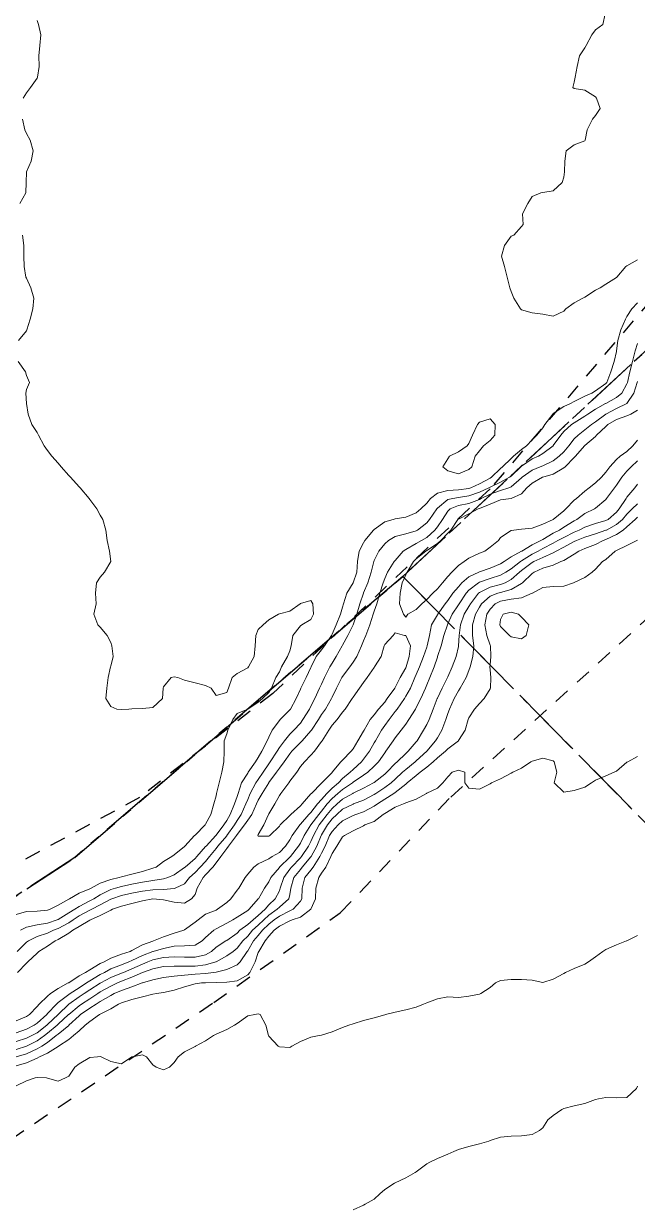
# Model space of a CAD drawing. Header units: centimetres. Extents: x 0 to 642158, y -847 to 649707.
# Drawn here: x 616392.1 to 616421.2, y 620796.6 to 620852.8 of the extents above; entities that cross this region are included whole.
import ezdxf

# ---------------------------------------------------------------- set-up
doc = ezdxf.new("R2010")
doc.units = ezdxf.units.CM
doc.header["$MEASUREMENT"] = 0
doc.linetypes.add('CENTERX2', pattern=[4, 2.5, -0.5, 0.5, -0.5])
doc.linetypes.add('JIS_02_0.7', pattern=[1.35, 0.75, -0.6])
doc.layers.add('SPW_parcellaire cadastral', color=7, linetype='CENTERX2', lineweight=25, true_color=0xff0542)
doc.layers.add('WAL_parcellaire agricole', color=7, linetype='JIS_02_0.7', lineweight=25)
doc.layers.add('WAL_topographie 0.5', color=253, linetype='Continuous', lineweight=20)

msp = doc.modelspace()

# ---------------------------------------------------------------- linework, layer by layer
at = {"layer": 'SPW_parcellaire cadastral'}
for points in [[(616313.036, 620878.993), (616355.741, 620937.089), (616408.245, 620884.701), (616438.51, 620852.937), (616410.11, 620826.551), (616394.538, 620813.213), (616375.55, 620800.72), (616354.566, 620778.67), (616332.931, 620755.938), (616309.37, 620730.794), (616286.178, 620751.628), (616257.086, 620777.464), (616258.195, 620804.368), (616302.028, 620864.015), (616313.036, 620878.993)], [(616444.846, 620858.824), (616510.219, 620779.234), (616482.666, 620752.854), (616410.11, 620826.551), (616438.51, 620852.937), (616444.846, 620858.824)], [(616510.219, 620779.234), (616548.952, 620732.686), (616483.948, 620666.289), (616354.566, 620778.67), (616375.55, 620800.72), (616394.538, 620813.213), (616410.11, 620826.551), (616482.666, 620752.854), (616510.219, 620779.234)]]:
    msp.add_lwpolyline(points, dxfattribs=at)
at = {"layer": 'WAL_parcellaire agricole'}
for points in [[(616255.997, 620774.617), (616254.888, 620802.306), (616269.443, 620906.264), (616269.125, 620914.056), (616269.31, 620938.403), (616324.031, 621000.478), (616439.713, 620860.66), (616427.749, 620846.053), (616421.929, 620839.702), (616414.257, 620830.705), (616403.934, 620820.988), (616397.612, 620816.054), (616363.299, 620797.518), (616354.757, 620786.516), (616345.049, 620771.634), (616339.95, 620763.773), (616311.615, 620724.308), (616278.144, 620756.809), (616255.997, 620774.617)], [(616447.908, 620624.997), (616341.564, 620722.15), (616328.73, 620722.648), (616325.563, 620730.981), (616333.561, 620742.149), (616352.719, 620762.885), (616363.14, 620776.068), (616371.139, 620786.069), (616379.638, 620793.57), (616390.387, 620799.071), (616401.136, 620806.323), (616407.136, 620810.573), (616412.385, 620816.074), (616429.717, 620831.826)]]:
    msp.add_lwpolyline(points, dxfattribs=at)
at = {"layer": 'WAL_topographie 0.5'}
for points in [[(616419.719, 620853.25), (616419.607, 620852.75), (616419.25, 620852.487), (616419.077, 620852.25), (616418.813, 620851.75), (616418.75, 620851.643), (616418.5, 620851.25), (616418.39, 620850.75), (616418.292, 620850.25), (616418.25, 620850), (616418.179, 620849.75), (616418.25, 620849.704), (616418.75, 620849.625), (616419.25, 620849.303), (616419.3, 620849.25), (616419.472, 620848.75), (616419.25, 620848.417), (616419.114, 620848.25), (616418.854, 620847.75), (616418.772, 620847.25), (616418.75, 620847.227), (616418.25, 620847.033), (616417.868, 620846.75), (616417.798, 620846.25), (616417.792, 620845.75), (616417.75, 620845.5), (616417.676, 620845.25), (616417.25, 620844.847), (616416.75, 620844.767), (616416.667, 620844.75), (616416.25, 620844.583), (616416.042, 620844.25), (616415.794, 620843.75), (616415.817, 620843.25), (616415.75, 620843.159), (616415.375, 620842.75), (616415.25, 620842.692), (616414.939, 620842.25), (616414.793, 620841.75), (616414.944, 620841.25), (616415.072, 620840.75), (616415.187, 620840.25), (616415.25, 620840.073), (616415.375, 620839.75), (616415.691, 620839.25), (616415.75, 620839.203), (616416.25, 620839.064), (616416.75, 620838.996), (616417.25, 620838.898), (616417.75, 620839.134), (616417.852, 620839.25), (616418.25, 620839.534), (616418.66, 620839.75), (616418.75, 620839.806), (616419.25, 620840.131), (616419.485, 620840.25), (616419.75, 620840.421), (616420.25, 620840.727), (616420.275, 620840.75), (616420.699, 620841.25), (616420.75, 620841.295), (616421.25, 620841.569)], [(616392.75, 620852.937), (616392.814, 620852.75), (616392.927, 620852.25), (616392.886, 620851.75), (616392.836, 620851.25), (616392.857, 620850.75), (616392.77, 620850.25), (616392.75, 620850.197), (616392.435, 620849.75), (616392.25, 620849.5), (616392.083, 620849.25)], [(616392.064, 620848.25), (616392.169, 620847.75), (616392.25, 620847.571), (616392.43, 620847.25), (616392.562, 620846.75), (616392.464, 620846.25), (616392.25, 620845.75), (616392.25, 620845.749), (616392.238, 620845.25), (616392.209, 620844.75), (616391.936, 620844.25)], [(616392.063, 620842.75), (616392.114, 620842.25), (616392.129, 620841.75), (616392.135, 620841.25), (616392.212, 620840.75), (616392.25, 620840.697), (616392.452, 620840.25), (616392.59, 620839.75), (616392.552, 620839.25), (616392.428, 620838.75), (616392.267, 620838.25), (616392.25, 620838.205), (616391.865, 620837.75)], [(616421.25, 620839.528), (616420.984, 620839.25), (616420.75, 620838.883), (616420.678, 620838.75), (616420.459, 620838.25), (616420.313, 620837.75), (616420.253, 620837.25), (616420.25, 620837.226), (616420.142, 620836.75), (616419.989, 620836.25), (616419.802, 620835.75), (616419.75, 620835.696), (616419.25, 620835.356), (616419.08, 620835.25), (616418.75, 620835.103), (616418.25, 620834.843), (616418.072, 620834.75), (616417.75, 620834.619), (616417.25, 620834.279), (616417.228, 620834.25), (616416.86, 620833.75), (616416.75, 620833.595), (616416.48, 620833.25), (616416.25, 620833.022), (616415.981, 620832.75), (616415.75, 620832.573), (616415.367, 620832.25), (616415.25, 620832.149), (616414.848, 620831.75), (616414.75, 620831.669), (616414.325, 620831.25), (616414.25, 620831.215), (616413.75, 620830.949), (616413.337, 620830.75), (616413.25, 620830.723), (616412.75, 620830.658), (616412.25, 620830.624), (616411.75, 620830.496), (616411.428, 620830.25), (616411.25, 620830.022), (616410.966, 620829.75), (616410.75, 620829.56), (616410.25, 620829.362), (616409.75, 620829.277), (616409.66, 620829.25), (616409.25, 620829.134), (616408.75, 620828.774), (616408.726, 620828.75), (616408.311, 620828.25), (616408.25, 620828.143), (616408.032, 620827.75), (616407.964, 620827.25), (616407.921, 620826.75), (616407.752, 620826.25), (616407.75, 620826.246), (616407.458, 620825.75), (616407.293, 620825.25), (616407.25, 620825.095), (616407.149, 620824.75), (616406.954, 620824.25), (616406.75, 620823.802), (616406.722, 620823.75), (616406.394, 620823.25), (616406.25, 620823.055), (616405.999, 620822.75), (616405.761, 620822.25), (616405.75, 620822.225), (616405.524, 620821.75), (616405.272, 620821.25), (616405.25, 620821.2), (616405.041, 620820.75), (616404.778, 620820.25), (616404.75, 620820.213), (616404.287, 620819.75), (616404.25, 620819.713), (616403.911, 620819.25), (616403.75, 620818.914), (616403.671, 620818.75), (616403.413, 620818.25), (616403.25, 620817.957), (616403.111, 620817.75), (616402.774, 620817.25), (616402.75, 620817.212), (616402.459, 620816.75), (616402.29, 620816.25), (616402.25, 620816.109), (616402.126, 620815.75), (616401.909, 620815.25), (616401.75, 620814.967), (616401.611, 620814.75), (616401.25, 620814.273), (616401.228, 620814.25), (616400.772, 620813.75), (616400.75, 620813.721), (616400.336, 620813.25), (616400.25, 620813.161), (616399.775, 620812.75), (616399.75, 620812.727), (616399.25, 620812.387), (616398.951, 620812.25), (616398.75, 620812.189), (616398.25, 620812.108), (616397.75, 620812.03), (616397.25, 620811.939), (616396.75, 620811.834), (616396.476, 620811.75), (616396.25, 620811.68), (616395.75, 620811.434), (616395.446, 620811.25), (616395.25, 620811.146), (616394.75, 620810.885), (616394.547, 620810.75), (616394.25, 620810.575), (616393.75, 620810.269), (616393.705, 620810.25), (616393.25, 620810.091), (616392.75, 620810.012), (616392.25, 620809.904), (616391.965, 620809.75)], [(616421.25, 620837.61), (616421.14, 620837.25), (616421.014, 620836.75), (616420.884, 620836.25), (616420.772, 620835.75), (616420.75, 620835.683), (616420.515, 620835.25), (616420.25, 620835.039), (616419.75, 620834.76), (616419.734, 620834.75), (616419.25, 620834.483), (616418.893, 620834.25), (616418.75, 620834.155), (616418.25, 620833.837), (616418.119, 620833.75), (616417.75, 620833.42), (616417.605, 620833.25), (616417.25, 620832.758), (616417.243, 620832.75), (616416.75, 620832.387), (616416.544, 620832.25), (616416.25, 620832.122), (616415.75, 620831.776), (616415.721, 620831.75), (616415.25, 620831.308), (616415.183, 620831.25), (616414.75, 620831.026), (616414.25, 620830.787), (616414.19, 620830.75), (616413.75, 620830.541), (616413.25, 620830.371), (616412.75, 620830.294), (616412.491, 620830.25), (616412.25, 620830.194), (616411.75, 620829.779), (616411.726, 620829.75), (616411.381, 620829.25), (616411.25, 620829.089), (616410.811, 620828.75), (616410.75, 620828.713), (616410.25, 620828.575), (616409.75, 620828.435), (616409.429, 620828.25), (616409.25, 620828.092), (616408.98, 620827.75), (616408.75, 620827.295), (616408.734, 620827.25), (616408.609, 620826.75), (616408.453, 620826.25), (616408.25, 620825.764), (616408.244, 620825.75), (616408.068, 620825.25), (616407.928, 620824.75), (616407.75, 620824.25), (616407.75, 620824.25), (616407.505, 620823.75), (616407.25, 620823.278), (616407.235, 620823.25), (616406.952, 620822.75), (616406.75, 620822.426), (616406.64, 620822.25), (616406.391, 620821.75), (616406.25, 620821.435), (616406.163, 620821.25), (616405.929, 620820.75), (616405.75, 620820.396), (616405.675, 620820.25), (616405.37, 620819.75), (616405.25, 620819.589), (616404.936, 620819.25), (616404.75, 620819.063), (616404.487, 620818.75), (616404.25, 620818.427), (616404.145, 620818.25), (616403.821, 620817.75), (616403.75, 620817.649), (616403.483, 620817.25), (616403.25, 620816.908), (616403.139, 620816.75), (616402.866, 620816.25), (616402.75, 620815.963), (616402.667, 620815.75), (616402.442, 620815.25), (616402.25, 620814.956), (616402.116, 620814.75), (616401.756, 620814.25), (616401.75, 620814.242), (616401.336, 620813.75), (616401.25, 620813.639), (616400.939, 620813.25), (616400.75, 620813.016), (616400.493, 620812.75), (616400.25, 620812.489), (616399.992, 620812.25), (616399.75, 620811.959), (616399.307, 620811.75), (616399.25, 620811.73), (616398.75, 620811.692), (616398.25, 620811.678), (616397.75, 620811.614), (616397.25, 620811.516), (616396.75, 620811.407), (616396.293, 620811.25), (616396.25, 620811.232), (616395.75, 620810.964), (616395.344, 620810.75), (616395.25, 620810.699), (616394.75, 620810.43), (616394.461, 620810.25), (616394.25, 620810.111), (616393.75, 620809.835), (616393.532, 620809.75), (616393.25, 620809.615), (616392.75, 620809.449), (616392.338, 620809.25), (616392.25, 620809.186), (616391.802, 620808.75)], [(616391.859, 620836.75), (616392.202, 620836.25), (616392.25, 620836.083), (616392.383, 620835.75), (616392.25, 620835.417), (616392.21, 620835.25), (616392.25, 620834.75), (616392.25, 620834.75), (616392.329, 620834.25), (616392.5, 620833.75), (616392.75, 620833.375), (616392.821, 620833.25), (616393.08, 620832.75), (616393.25, 620832.516), (616393.448, 620832.25), (616393.75, 620831.925), (616393.899, 620831.75), (616394.25, 620831.338), (616394.33, 620831.25), (616394.75, 620830.799), (616394.792, 620830.75), (616395.215, 620830.25), (616395.25, 620830.203), (616395.587, 620829.75), (616395.75, 620829.458), (616395.866, 620829.25), (616396.015, 620828.75), (616396.07, 620828.25), (616396.194, 620827.75), (616396.25, 620827.25), (616396.25, 620827.25), (616396.25, 620827.25), (616395.955, 620826.75), (616395.75, 620826.513), (616395.578, 620826.25), (616395.521, 620825.75), (616395.55, 620825.25), (616395.446, 620824.75), (616395.639, 620824.25), (616395.75, 620824.135), (616396.073, 620823.75), (616396.25, 620823.406), (616396.306, 620823.25), (616396.361, 620822.75), (616396.25, 620822.295), (616396.239, 620822.25), (616396.125, 620821.75), (616396.064, 620821.25), (616396.011, 620820.75), (616396.25, 620820.375), (616396.542, 620820.25), (616396.75, 620820.23), (616397.107, 620820.25), (616397.25, 620820.261), (616397.75, 620820.28), (616398.25, 620820.331), (616398.7, 620820.75), (616398.729, 620821.25), (616398.75, 620821.313), (616399.118, 620821.75), (616399.25, 620821.784), (616399.429, 620821.75), (616399.75, 620821.625), (616400.25, 620821.493), (616400.75, 620821.367), (616401.018, 620821.25), (616401.25, 620820.889), (616401.75, 620821.042), (616401.836, 620821.25), (616402.016, 620821.75), (616402.25, 620821.945), (616402.75, 620822.202), (616402.792, 620822.25), (616403.048, 620822.75), (616403.106, 620823.25), (616403.131, 620823.75), (616403.25, 620824.024), (616403.476, 620824.25), (616403.75, 620824.49), (616404.213, 620824.75), (616404.25, 620824.769), (616404.75, 620824.899), (616405.231, 620825.25), (616405.25, 620825.26), (616405.75, 620825.4), (616405.844, 620825.25), (616405.876, 620824.75), (616405.75, 620824.5), (616405.324, 620824.25), (616405.25, 620824.198), (616404.886, 620823.75), (616404.804, 620823.25), (616404.75, 620823.015), (616404.645, 620822.75), (616404.356, 620822.25), (616404.25, 620822.021), (616404.091, 620821.75), (616403.883, 620821.25), (616403.75, 620821.031), (616403.449, 620820.75), (616403.25, 620820.579), (616402.75, 620820.25), (616402.75, 620820.25), (616402.25, 620820.046), (616402.04, 620819.75), (616401.806, 620819.25), (616401.75, 620819.083), (616401.632, 620818.75), (616401.634, 620818.25), (616401.615, 620817.75), (616401.517, 620817.25), (616401.394, 620816.75), (616401.274, 620816.25), (616401.25, 620816.135), (616401.134, 620815.75), (616401.002, 620815.25), (616400.75, 620814.784), (616400.726, 620814.75), (616400.25, 620814.274), (616400.226, 620814.25), (616399.77, 620813.75), (616399.75, 620813.729), (616399.25, 620813.33), (616399.148, 620813.25), (616398.75, 620813.016), (616398.396, 620812.75), (616398.25, 620812.695), (616397.75, 620812.543), (616397.25, 620812.418), (616396.75, 620812.281), (616396.643, 620812.25), (616396.25, 620812.164), (616395.75, 620811.995), (616395.312, 620811.75), (616395.25, 620811.718), (616394.75, 620811.519), (616394.296, 620811.25), (616394.25, 620811.226), (616393.75, 620810.944), (616393.378, 620810.75), (616393.25, 620810.71), (616392.75, 620810.664), (616392.25, 620810.641), (616391.75, 620810.504)], [(616421.25, 620835.795), (616421.236, 620835.75), (616421.082, 620835.25), (616420.75, 620834.757), (616420.741, 620834.75), (616420.25, 620834.511), (616419.75, 620834.254), (616419.744, 620834.25), (616419.25, 620833.883), (616419.062, 620833.75), (616418.75, 620833.5), (616418.43, 620833.25), (616418.25, 620833.074), (616417.986, 620832.75), (616417.75, 620832.467), (616417.536, 620832.25), (616417.25, 620832.034), (616416.75, 620831.802), (616416.631, 620831.75), (616416.25, 620831.591), (616415.783, 620831.25), (616415.75, 620831.219), (616415.25, 620830.796), (616415.141, 620830.75), (616414.75, 620830.62), (616414.25, 620830.445), (616413.833, 620830.25), (616413.75, 620830.2), (616413.25, 620830.009), (616412.75, 620829.906), (616412.361, 620829.75), (616412.25, 620829.644), (616411.997, 620829.25), (616411.75, 620828.906), (616411.625, 620828.75), (616411.25, 620828.397), (616411.003, 620828.25), (616410.75, 620828.105), (616410.25, 620827.832), (616410.134, 620827.75), (616409.75, 620827.303), (616409.707, 620827.25), (616409.382, 620826.75), (616409.25, 620826.447), (616409.177, 620826.25), (616409.027, 620825.75), (616408.871, 620825.25), (616408.75, 620824.904), (616408.704, 620824.75), (616408.543, 620824.25), (616408.35, 620823.75), (616408.25, 620823.493), (616408.147, 620823.25), (616407.923, 620822.75), (616407.75, 620822.485), (616407.595, 620822.25), (616407.25, 620821.795), (616407.223, 620821.75), (616406.965, 620821.25), (616406.75, 620820.815), (616406.72, 620820.75), (616406.437, 620820.25), (616406.25, 620819.986), (616406.102, 620819.75), (616405.778, 620819.25), (616405.75, 620819.213), (616405.332, 620818.75), (616405.25, 620818.669), (616404.847, 620818.25), (616404.75, 620818.133), (616404.475, 620817.75), (616404.25, 620817.451), (616404.111, 620817.25), (616403.75, 620816.759), (616403.744, 620816.75), (616403.429, 620816.25), (616403.25, 620815.932), (616403.171, 620815.75), (616402.945, 620815.25), (616402.75, 620814.981), (616402.603, 620814.75), (616402.25, 620814.295), (616402.217, 620814.25), (616401.841, 620813.75), (616401.75, 620813.64), (616401.467, 620813.25), (616401.25, 620812.958), (616401.091, 620812.75), (616400.75, 620812.377), (616400.632, 620812.25), (616400.352, 620811.75), (616400.25, 620811.456), (616400.087, 620811.25), (616399.75, 620811.032), (616399.25, 620811.085), (616398.75, 620811.202), (616398.25, 620811.246), (616397.75, 620811.155), (616397.25, 620811.019), (616396.75, 620810.891), (616396.336, 620810.75), (616396.25, 620810.709), (616395.75, 620810.446), (616395.279, 620810.25), (616395.25, 620810.234), (616394.75, 620809.929), (616394.442, 620809.75), (616394.25, 620809.609), (616393.75, 620809.312), (616393.614, 620809.25), (616393.25, 620808.999), (616392.84, 620808.75), (616392.75, 620808.672), (616392.307, 620808.25), (616392.25, 620808.185), (616391.82, 620807.75)], [(616421.25, 620834.441), (616420.928, 620834.25), (616420.75, 620834.176), (616420.25, 620833.994), (616419.842, 620833.75), (616419.75, 620833.662), (616419.303, 620833.25), (616419.25, 620833.188), (616418.75, 620832.764), (616418.736, 620832.75), (616418.304, 620832.25), (616418.25, 620832.186), (616417.816, 620831.75), (616417.75, 620831.696), (616417.25, 620831.402), (616416.75, 620831.252), (616416.744, 620831.25), (616416.25, 620830.975), (616416.001, 620830.75), (616415.75, 620830.463), (616415.262, 620830.25), (616415.25, 620830.242), (616414.75, 620830.176), (616414.25, 620829.969), (616413.75, 620829.771), (616413.68, 620829.75), (616413.25, 620829.517), (616412.75, 620829.269), (616412.73, 620829.25), (616412.393, 620828.75), (616412.25, 620828.604), (616411.913, 620828.25), (616411.75, 620828.109), (616411.25, 620827.775), (616411.205, 620827.75), (616410.75, 620827.379), (616410.622, 620827.25), (616410.31, 620826.75), (616410.25, 620826.625), (616410.088, 620826.25), (616409.98, 620825.75), (616409.953, 620825.25), (616410.136, 620824.75), (616410.25, 620824.617), (616410.353, 620824.75), (616410.75, 620824.978), (616411.019, 620825.25), (616411.25, 620825.445), (616411.535, 620825.75), (616411.75, 620825.962), (616411.992, 620826.25), (616412.25, 620826.547), (616412.444, 620826.75), (616412.75, 620827.072), (616413.029, 620827.25), (616413.25, 620827.416), (616413.75, 620827.657), (616414.007, 620827.75), (616414.25, 620827.93), (616414.653, 620828.25), (616414.75, 620828.387), (616415.25, 620828.732), (616415.382, 620828.75), (616415.75, 620828.793), (616416.25, 620828.839), (616416.75, 620829.029), (616417.25, 620829.249), (616417.252, 620829.25), (616417.75, 620829.656), (616417.856, 620829.75), (616418.25, 620830.159), (616418.357, 620830.25), (616418.75, 620830.592), (616418.955, 620830.75), (616419.25, 620830.986), (616419.539, 620831.25), (616419.75, 620831.489), (616419.938, 620831.75), (616420.25, 620832.095), (616420.423, 620832.25), (616420.75, 620832.481), (616421.025, 620832.75), (616421.25, 620833.009)], [(616413.385, 620831.75), (616413.25, 620831.618), (616412.75, 620831.409), (616412.25, 620831.556), (616412.007, 620831.75), (616412.25, 620832.125), (616412.332, 620832.25), (616412.75, 620832.462), (616413.172, 620832.75), (616413.25, 620832.854), (616413.414, 620833.25), (616413.654, 620833.75), (616413.75, 620833.861), (616414.25, 620834.032), (616414.491, 620833.75), (616414.476, 620833.25), (616414.25, 620833.001), (616413.934, 620832.75), (616413.75, 620832.5), (616413.542, 620832.25), (616413.385, 620831.75)], [(616391.75, 620805.451), (616392.25, 620805.666), (616392.383, 620805.75), (616392.75, 620806.133), (616392.853, 620806.25), (616393.25, 620806.631), (616393.391, 620806.75), (616393.75, 620806.995), (616394.231, 620807.25), (616394.25, 620807.263), (616394.75, 620807.59), (616395.048, 620807.75), (616395.25, 620807.877), (616395.75, 620808.169), (616395.931, 620808.25), (616396.25, 620808.432), (616396.75, 620808.613), (616397.165, 620808.75), (616397.25, 620808.788), (616397.75, 620809.056), (616398.25, 620809.241), (616398.283, 620809.25), (616398.75, 620809.442), (616399.25, 620809.615), (616399.72, 620809.75), (616399.75, 620809.767), (616400.25, 620810.131), (616400.396, 620810.25), (616400.75, 620810.509), (616401.25, 620810.714), (616401.314, 620810.75), (616401.75, 620811.076), (616401.943, 620811.25), (616402.25, 620811.653), (616402.324, 620811.75), (616402.629, 620812.25), (616402.75, 620812.41), (616403.032, 620812.75), (616403.25, 620812.912), (616403.75, 620813.142), (616403.917, 620813.25), (616404.25, 620813.444), (616404.548, 620813.75), (616404.75, 620814.047), (616404.862, 620814.25), (616405.217, 620814.75), (616405.25, 620814.784), (616405.656, 620815.25), (616405.75, 620815.346), (616406.069, 620815.75), (616406.25, 620815.964), (616406.497, 620816.25), (616406.75, 620816.494), (616407.052, 620816.75), (616407.25, 620816.948), (616407.618, 620817.25), (616407.75, 620817.382), (616408.145, 620817.75), (616408.25, 620817.874), (616408.534, 620818.25), (616408.75, 620818.649), (616408.807, 620818.75), (616409.092, 620819.25), (616409.25, 620819.475), (616409.458, 620819.75), (616409.75, 620820.128), (616409.843, 620820.25), (616410.184, 620820.75), (616410.25, 620820.859), (616410.47, 620821.25), (616410.688, 620821.75), (616410.75, 620821.892), (616410.906, 620822.25), (616411.099, 620822.75), (616411.25, 620823.185), (616411.274, 620823.25), (616411.375, 620823.75), (616411.476, 620824.25), (616411.75, 620824.717), (616411.767, 620824.75), (616412.121, 620825.25), (616412.25, 620825.409), (616412.488, 620825.75), (616412.75, 620826.06), (616412.918, 620826.25), (616413.25, 620826.528), (616413.725, 620826.75), (616413.75, 620826.763), (616414.25, 620826.939), (616414.75, 620827.145), (616414.918, 620827.25), (616415.25, 620827.471), (616415.75, 620827.742), (616415.764, 620827.75), (616416.25, 620828.048), (616416.666, 620828.25), (616416.75, 620828.301), (616417.25, 620828.601), (616417.541, 620828.75), (616417.75, 620828.884), (616418.25, 620829.193), (616418.367, 620829.25), (616418.75, 620829.526), (616419.207, 620829.75), (616419.25, 620829.781), (616419.75, 620830.2), (616419.785, 620830.25), (616420.155, 620830.75), (616420.25, 620830.875), (616420.502, 620831.25), (616420.75, 620831.545), (616420.951, 620831.75), (616421.25, 620832.026)], [(616391.75, 620804.88), (616392.25, 620805.059), (616392.612, 620805.25), (616392.75, 620805.345), (616393.209, 620805.75), (616393.25, 620805.795), (616393.665, 620806.25), (616393.75, 620806.327), (616394.25, 620806.703), (616394.321, 620806.75), (616394.75, 620807.028), (616395.103, 620807.25), (616395.25, 620807.347), (616395.75, 620807.651), (616395.947, 620807.75), (616396.25, 620807.916), (616396.75, 620808.113), (616397.107, 620808.25), (616397.25, 620808.312), (616397.75, 620808.552), (616398.25, 620808.746), (616398.267, 620808.75), (616398.75, 620808.89), (616399.25, 620808.993), (616399.75, 620809.016), (616400.25, 620809.047), (616400.583, 620809.25), (616400.75, 620809.402), (616401.145, 620809.75), (616401.25, 620809.823), (616401.75, 620810.09), (616402.038, 620810.25), (616402.25, 620810.382), (616402.75, 620810.693), (616402.821, 620810.75), (616403.25, 620811.239), (616403.259, 620811.25), (616403.539, 620811.75), (616403.75, 620812.052), (616403.844, 620812.25), (616404.25, 620812.732), (616404.262, 620812.75), (616404.75, 620813.226), (616404.774, 620813.25), (616405.166, 620813.75), (616405.25, 620813.892), (616405.431, 620814.25), (616405.749, 620814.75), (616405.75, 620814.751), (616406.117, 620815.25), (616406.25, 620815.41), (616406.522, 620815.75), (616406.75, 620816.004), (616407.034, 620816.25), (616407.25, 620816.437), (616407.721, 620816.75), (616407.75, 620816.774), (616408.25, 620817.109), (616408.447, 620817.25), (616408.75, 620817.54), (616408.957, 620817.75), (616409.25, 620818.177), (616409.308, 620818.25), (616409.66, 620818.75), (616409.75, 620818.885), (616410.037, 620819.25), (616410.25, 620819.536), (616410.395, 620819.75), (616410.708, 620820.25), (616410.75, 620820.323), (616410.964, 620820.75), (616411.195, 620821.25), (616411.25, 620821.396), (616411.4, 620821.75), (616411.604, 620822.25), (616411.75, 620822.712), (616411.763, 620822.75), (616411.927, 620823.25), (616412.066, 620823.75), (616412.229, 620824.25), (616412.25, 620824.289), (616412.46, 620824.75), (616412.75, 620825.196), (616412.782, 620825.25), (616413.125, 620825.75), (616413.25, 620825.887), (616413.705, 620826.25), (616413.75, 620826.277), (616414.25, 620826.45), (616414.75, 620826.602), (616415.009, 620826.75), (616415.25, 620826.911), (616415.698, 620827.25), (616415.75, 620827.284), (616416.25, 620827.599), (616416.538, 620827.75), (616416.75, 620827.869), (616417.25, 620828.128), (616417.477, 620828.25), (616417.75, 620828.4), (616418.25, 620828.65), (616418.481, 620828.75), (616418.75, 620828.89), (616419.25, 620829.053), (616419.75, 620829.196), (616419.851, 620829.25), (616420.25, 620829.594), (616420.378, 620829.75), (616420.718, 620830.25), (616420.75, 620830.301), (616421.118, 620830.75), (616421.25, 620830.92)], [(616391.75, 620804.469), (616392.25, 620804.624), (616392.501, 620804.75), (616392.75, 620804.892), (616393.217, 620805.25), (616393.25, 620805.279), (616393.744, 620805.75), (616393.75, 620805.756), (616394.25, 620806.241), (616394.26, 620806.25), (616394.75, 620806.59), (616394.992, 620806.75), (616395.25, 620806.921), (616395.75, 620807.238), (616395.771, 620807.25), (616396.25, 620807.505), (616396.75, 620807.71), (616396.846, 620807.75), (616397.25, 620807.919), (616397.75, 620808.14), (616398.014, 620808.25), (616398.25, 620808.349), (616398.75, 620808.457), (616399.25, 620808.497), (616399.75, 620808.481), (616400.25, 620808.468), (616400.75, 620808.591), (616401.029, 620808.75), (616401.25, 620808.949), (616401.713, 620809.25), (616401.75, 620809.273), (616402.25, 620809.621), (616402.381, 620809.75), (616402.75, 620810.027), (616403.005, 620810.25), (616403.25, 620810.46), (616403.57, 620810.75), (616403.75, 620810.957), (616404.057, 620811.25), (616404.25, 620811.626), (616404.295, 620811.75), (616404.457, 620812.25), (616404.75, 620812.656), (616404.824, 620812.75), (616405.25, 620813.184), (616405.307, 620813.25), (616405.636, 620813.75), (616405.75, 620813.962), (616405.873, 620814.25), (616406.136, 620814.75), (616406.25, 620814.9), (616406.52, 620815.25), (616406.75, 620815.533), (616406.987, 620815.75), (616407.25, 620815.978), (616407.733, 620816.25), (616407.75, 620816.261), (616408.25, 620816.492), (616408.72, 620816.75), (616408.75, 620816.771), (616409.25, 620817.165), (616409.345, 620817.25), (616409.75, 620817.666), (616409.841, 620817.75), (616410.25, 620818.148), (616410.365, 620818.25), (616410.75, 620818.695), (616410.794, 620818.75), (616411.095, 620819.25), (616411.25, 620819.518), (616411.367, 620819.75), (616411.556, 620820.25), (616411.743, 620820.75), (616411.75, 620820.764), (616411.981, 620821.25), (616412.233, 620821.75), (616412.25, 620821.789), (616412.459, 620822.25), (616412.65, 620822.75), (616412.75, 620823.224), (616412.755, 620823.25), (616412.779, 620823.75), (616412.842, 620824.25), (616413.03, 620824.75), (616413.25, 620825.119), (616413.323, 620825.25), (616413.704, 620825.75), (616413.75, 620825.789), (616414.25, 620826.039), (616414.75, 620826.169), (616414.967, 620826.25), (616415.25, 620826.393), (616415.657, 620826.75), (616415.75, 620826.823), (616416.25, 620827.201), (616416.335, 620827.25), (616416.75, 620827.452), (616417.25, 620827.673), (616417.387, 620827.75), (616417.75, 620827.931), (616418.25, 620828.198), (616418.356, 620828.25), (616418.75, 620828.416), (616419.25, 620828.569), (616419.75, 620828.736), (616419.777, 620828.75), (616420.25, 620829.007), (616420.535, 620829.25), (616420.75, 620829.505), (616421.004, 620829.75), (616421.25, 620829.994)], [(616391.75, 620804.101), (616392.25, 620804.25), (616392.25, 620804.25), (616392.75, 620804.502), (616393.105, 620804.75), (616393.25, 620804.862), (616393.709, 620805.25), (616393.75, 620805.289), (616394.246, 620805.75), (616394.25, 620805.754), (616394.75, 620806.171), (616394.86, 620806.25), (616395.25, 620806.504), (616395.627, 620806.75), (616395.75, 620806.828), (616396.25, 620807.106), (616396.56, 620807.25), (616396.75, 620807.329), (616397.25, 620807.52), (616397.75, 620807.747), (616397.757, 620807.75), (616398.25, 620807.927), (616398.75, 620808.026), (616399.25, 620808.049), (616399.75, 620808.045), (616400.25, 620808.051), (616400.75, 620808.106), (616401.232, 620808.25), (616401.25, 620808.259), (616401.75, 620808.532), (616402.059, 620808.75), (616402.25, 620808.896), (616402.52, 620809.25), (616402.75, 620809.477), (616402.982, 620809.75), (616403.25, 620809.991), (616403.517, 620810.25), (616403.75, 620810.466), (616404.148, 620810.75), (616404.25, 620810.848), (616404.708, 620811.25), (616404.75, 620811.454), (616404.8, 620811.75), (616404.94, 620812.25), (616405.25, 620812.64), (616405.339, 620812.75), (616405.75, 620813.231), (616405.763, 620813.25), (616406.027, 620813.75), (616406.236, 620814.25), (616406.25, 620814.276), (616406.53, 620814.75), (616406.75, 620815.037), (616406.981, 620815.25), (616407.25, 620815.494), (616407.75, 620815.743), (616407.768, 620815.75), (616408.25, 620815.932), (616408.75, 620816.194), (616408.836, 620816.25), (616409.25, 620816.525), (616409.556, 620816.75), (616409.75, 620816.923), (616410.102, 620817.25), (616410.25, 620817.388), (616410.704, 620817.75), (616410.75, 620817.791), (616411.25, 620818.247), (616411.253, 620818.25), (616411.668, 620818.75), (616411.75, 620818.889), (616411.971, 620819.25), (616412.16, 620819.75), (616412.25, 620820.034), (616412.329, 620820.25), (616412.554, 620820.75), (616412.75, 620821.119), (616412.836, 620821.25), (616413.114, 620821.75), (616413.25, 620822.089), (616413.307, 620822.25), (616413.434, 620822.75), (616413.475, 620823.25), (616413.425, 620823.75), (616413.422, 620824.25), (616413.569, 620824.75), (616413.75, 620825.088), (616413.842, 620825.25), (616414.25, 620825.614), (616414.614, 620825.75), (616414.75, 620825.789), (616415.25, 620825.921), (616415.75, 620826.216), (616415.791, 620826.25), (616416.25, 620826.686), (616416.349, 620826.75), (616416.75, 620826.942), (616417.25, 620827.085), (616417.61, 620827.25), (616417.75, 620827.309), (616418.25, 620827.606), (616418.463, 620827.75), (616418.75, 620827.875), (616419.25, 620828.065), (616419.622, 620828.25), (616419.75, 620828.295), (616420.25, 620828.531), (616420.565, 620828.75), (616420.75, 620828.899), (616421.135, 620829.25), (616421.25, 620829.361)], [(616391.75, 620803.751), (616392.25, 620803.893), (616392.75, 620804.118), (616392.969, 620804.25), (616393.25, 620804.431), (616393.657, 620804.75), (616393.75, 620804.827), (616394.25, 620805.236), (616394.265, 620805.25), (616394.75, 620805.695), (616394.816, 620805.75), (616395.25, 620806.048), (616395.558, 620806.25), (616395.75, 620806.368), (616396.25, 620806.662), (616396.417, 620806.75), (616396.75, 620806.894), (616397.25, 620807.071), (616397.732, 620807.25), (616397.75, 620807.256), (616398.25, 620807.404), (616398.75, 620807.51), (616399.25, 620807.572), (616399.75, 620807.621), (616400.25, 620807.662), (616400.75, 620807.7), (616401.132, 620807.75), (616401.25, 620807.767), (616401.75, 620807.891), (616402.25, 620808.107), (616402.395, 620808.25), (616402.725, 620808.75), (616402.75, 620808.783), (616403.03, 620809.25), (616403.25, 620809.509), (616403.451, 620809.75), (616403.75, 620810.039), (616404.009, 620810.25), (616404.25, 620810.425), (616404.75, 620810.671), (616404.906, 620810.75), (616405.25, 620811.135), (616405.319, 620811.25), (616405.327, 620811.75), (616405.466, 620812.25), (616405.75, 620812.61), (616405.851, 620812.75), (616406.177, 620813.25), (616406.25, 620813.405), (616406.422, 620813.75), (616406.636, 620814.25), (616406.75, 620814.444), (616407.037, 620814.75), (616407.25, 620814.945), (616407.75, 620815.201), (616407.879, 620815.25), (616408.25, 620815.376), (616408.75, 620815.635), (616408.906, 620815.75), (616409.25, 620815.972), (616409.692, 620816.25), (616409.75, 620816.291), (616410.25, 620816.693), (616410.316, 620816.75), (616410.75, 620817.1), (616410.939, 620817.25), (616411.25, 620817.489), (616411.55, 620817.75), (616411.75, 620817.933), (616412.144, 620818.25), (616412.25, 620818.357), (616412.748, 620818.75), (616412.75, 620818.753), (616413.069, 620819.25), (616413.215, 620819.75), (616413.25, 620819.83), (616413.521, 620820.25), (616413.75, 620820.523), (616413.977, 620820.75), (616414.25, 620821.206), (616414.274, 620821.25), (616414.295, 620821.75), (616414.25, 620822.12), (616414.241, 620822.25), (616414.25, 620822.35), (616414.294, 620822.75), (616414.27, 620823.25), (616414.25, 620823.289), (616414.093, 620823.75), (616414.005, 620824.25), (616414.105, 620824.75), (616414.25, 620824.997), (616414.498, 620825.25), (616414.75, 620825.37), (616415.25, 620825.461), (616415.75, 620825.526), (616416.25, 620825.745), (616416.259, 620825.75), (616416.75, 620826.022), (616417.25, 620826.065), (616417.75, 620826.08), (616418.218, 620826.25), (616418.25, 620826.261), (616418.75, 620826.5), (616419.1, 620826.75), (616419.25, 620826.889), (616419.583, 620827.25), (616419.75, 620827.357), (616420.186, 620827.75), (616420.25, 620827.784), (616420.75, 620828.011), (616421.213, 620828.25), (616421.25, 620828.269)], [(616415.963, 620823.75), (616415.75, 620823.582), (616415.25, 620823.674), (616415.173, 620823.75), (616414.75, 620824.165), (616414.712, 620824.25), (616414.75, 620824.503), (616414.876, 620824.75), (616415.25, 620824.853), (616415.603, 620824.75), (616415.75, 620824.615), (616416.086, 620824.25), (616415.963, 620823.75)], [(616403.75, 620814.219), (616403.791, 620814.25), (616404.25, 620814.697), (616404.283, 620814.75), (616404.75, 620815.196), (616404.803, 620815.25), (616405.25, 620815.665), (616405.332, 620815.75), (616405.75, 620816.225), (616405.769, 620816.25), (616406.25, 620816.733), (616406.268, 620816.75), (616406.75, 620817.243), (616406.757, 620817.25), (616407.175, 620817.75), (616407.25, 620817.819), (616407.656, 620818.25), (616407.75, 620818.356), (616407.98, 620818.75), (616408.25, 620819.205), (616408.271, 620819.25), (616408.555, 620819.75), (616408.75, 620819.976), (616408.961, 620820.25), (616409.25, 620820.584), (616409.367, 620820.75), (616409.731, 620821.25), (616409.75, 620821.274), (616409.982, 620821.75), (616410.25, 620822.203), (616410.269, 620822.25), (616410.415, 620822.75), (616410.477, 620823.25), (616410.25, 620823.74), (616410.196, 620823.75), (616409.75, 620823.873), (616409.657, 620823.75), (616409.25, 620823.313), (616409.225, 620823.25), (616409.077, 620822.75), (616408.771, 620822.25), (616408.75, 620822.224), (616408.419, 620821.75), (616408.25, 620821.519), (616408.058, 620821.25), (616407.75, 620820.816), (616407.713, 620820.75), (616407.379, 620820.25), (616407.25, 620820.099), (616406.989, 620819.75), (616406.75, 620819.481), (616406.599, 620819.25), (616406.279, 620818.75), (616406.25, 620818.705), (616405.918, 620818.25), (616405.75, 620818.069), (616405.437, 620817.75), (616405.25, 620817.528), (616405.079, 620817.25), (616404.75, 620816.828), (616404.694, 620816.75), (616404.327, 620816.25), (616404.25, 620816.147), (616404.039, 620815.75), (616403.75, 620815.285), (616403.736, 620815.25), (616403.513, 620814.75), (616403.25, 620814.296), (616403.226, 620814.25), (616403.25, 620814.224), (616403.75, 620814.219)], [(616391.75, 620803.321), (616392.25, 620803.466), (616392.75, 620803.688), (616392.873, 620803.75), (616393.25, 620803.919), (616393.75, 620804.24), (616393.765, 620804.25), (616394.25, 620804.572), (616394.478, 620804.75), (616394.75, 620804.979), (616395.04, 620805.25), (616395.25, 620805.418), (616395.719, 620805.75), (616395.75, 620805.768), (616396.25, 620806.031), (616396.619, 620806.25), (616396.75, 620806.308), (616397.25, 620806.465), (616397.75, 620806.6), (616398.25, 620806.719), (616398.421, 620806.75), (616398.75, 620806.801), (616399.25, 620806.911), (616399.75, 620807.07), (616400.25, 620807.21), (616400.55, 620807.25), (616400.75, 620807.265), (616401.25, 620807.272), (616401.75, 620807.282), (616402.25, 620807.357), (616402.75, 620807.643), (616402.85, 620807.75), (616403.107, 620808.25), (616403.25, 620808.703), (616403.271, 620808.75), (616403.584, 620809.25), (616403.75, 620809.465), (616404, 620809.75), (616404.25, 620809.942), (616404.75, 620810.204), (616404.865, 620810.25), (616405.25, 620810.377), (616405.749, 620810.75), (616405.75, 620810.752), (616405.963, 620811.25), (616405.988, 620811.75), (616406.124, 620812.25), (616406.25, 620812.457), (616406.453, 620812.75), (616406.695, 620813.25), (616406.75, 620813.396), (616406.973, 620813.75), (616407.25, 620814.18), (616407.339, 620814.25), (616407.75, 620814.477), (616408.25, 620814.715), (616408.316, 620814.75), (616408.75, 620814.915), (616409.181, 620815.25), (616409.25, 620815.297), (616409.75, 620815.59), (616410.14, 620815.75), (616410.25, 620815.794), (616410.75, 620815.977), (616411.228, 620816.25), (616411.25, 620816.264), (616411.75, 620816.495), (616412.01, 620816.75), (616412.25, 620817.034), (616412.452, 620817.25), (616412.75, 620817.345), (616413.061, 620817.25), (616413.056, 620816.75), (616413.25, 620816.5), (616413.75, 620816.457), (616414.25, 620816.703), (616414.328, 620816.75), (616414.75, 620816.946), (616415.25, 620817.205), (616415.333, 620817.25), (616415.75, 620817.454), (616416.189, 620817.75), (616416.25, 620817.783), (616416.75, 620817.917), (616417.25, 620817.798), (616417.292, 620817.75), (616417.417, 620817.25), (616417.288, 620816.75), (616417.75, 620816.306), (616418.25, 620816.38), (616418.75, 620816.548), (616419.067, 620816.75), (616419.25, 620816.884), (616419.75, 620817.075), (616420.15, 620817.25), (616420.25, 620817.307), (616420.75, 620817.727), (616420.785, 620817.75), (616421.25, 620817.995)], [(616391.75, 620802.367), (616392.25, 620802.603), (616392.655, 620802.75), (616392.75, 620802.766), (616393.194, 620802.75), (616393.25, 620802.739), (616393.75, 620802.583), (616394.097, 620802.75), (616394.25, 620802.826), (616394.549, 620803.25), (616394.75, 620803.408), (616395.25, 620803.711), (616395.625, 620803.75), (616395.75, 620803.765), (616395.795, 620803.75), (616396.25, 620803.529), (616396.75, 620803.411), (616397.25, 620803.739), (616397.283, 620803.75), (616397.75, 620803.847), (616397.944, 620803.75), (616398.25, 620803.371), (616398.396, 620803.25), (616398.75, 620803.135), (616399.033, 620803.25), (616399.25, 620803.482), (616399.447, 620803.75), (616399.75, 620803.98), (616400.25, 620804.239), (616400.263, 620804.25), (616400.75, 620804.507), (616401.128, 620804.75), (616401.25, 620804.824), (616401.75, 620805.043), (616402.114, 620805.25), (616402.25, 620805.332), (616402.75, 620805.689), (616403.083, 620805.75), (616403.25, 620805.781), (616403.333, 620805.75), (616403.61, 620805.25), (616403.731, 620804.75), (616403.75, 620804.724), (616404.2, 620804.25), (616404.25, 620804.222), (616404.75, 620804.196), (616404.839, 620804.25), (616405.25, 620804.475), (616405.75, 620804.674), (616406.135, 620804.75), (616406.25, 620804.774), (616406.75, 620804.935), (616407.25, 620805.139), (616407.55, 620805.25), (616407.75, 620805.314), (616408.25, 620805.464), (616408.75, 620805.602), (616409.25, 620805.742), (616409.283, 620805.75), (616409.75, 620805.869), (616410.25, 620805.976), (616410.75, 620806.095), (616411.096, 620806.25), (616411.25, 620806.312), (616411.75, 620806.5), (616412.25, 620806.591), (616412.75, 620806.569), (616413.25, 620806.623), (616413.75, 620806.722), (616413.813, 620806.75), (616414.25, 620807.036), (616414.513, 620807.25), (616414.75, 620807.366), (616415.25, 620807.417), (616415.75, 620807.417), (616416.25, 620807.389), (616416.75, 620807.269), (616417.25, 620807.428), (616417.75, 620807.702), (616417.841, 620807.75), (616418.25, 620807.935), (616418.75, 620808.141), (616418.931, 620808.25), (616419.25, 620808.496), (616419.61, 620808.75), (616419.75, 620808.845), (616420.25, 620809.055), (616420.729, 620809.25), (616420.75, 620809.257), (616421.25, 620809.508)], [(616407.75, 620796.476), (616408.25, 620796.708), (616408.319, 620796.75), (616408.75, 620796.996), (616409.026, 620797.25), (616409.25, 620797.441), (616409.717, 620797.75), (616409.75, 620797.771), (616410.25, 620797.997), (616410.69, 620798.25), (616410.75, 620798.292), (616411.25, 620798.669), (616411.389, 620798.75), (616411.75, 620798.917), (616412.25, 620799.132), (616412.533, 620799.25), (616412.75, 620799.347), (616413.25, 620799.496), (616413.75, 620799.612), (616414.194, 620799.75), (616414.25, 620799.77), (616414.75, 620799.925), (616415.25, 620799.975), (616415.75, 620799.994), (616416.25, 620800.059), (616416.592, 620800.25), (616416.75, 620800.37), (616416.987, 620800.75), (616417.25, 620800.956), (616417.667, 620801.25), (616417.75, 620801.287), (616418.25, 620801.413), (616418.75, 620801.525), (616419.25, 620801.719), (616419.393, 620801.75), (616419.75, 620801.811), (616420.25, 620801.802), (616420.75, 620801.81), (616421.197, 620802.25), (616421.25, 620802.35)]]:
    msp.add_lwpolyline(points, dxfattribs=at)

doc.saveas('drawing.dxf')
